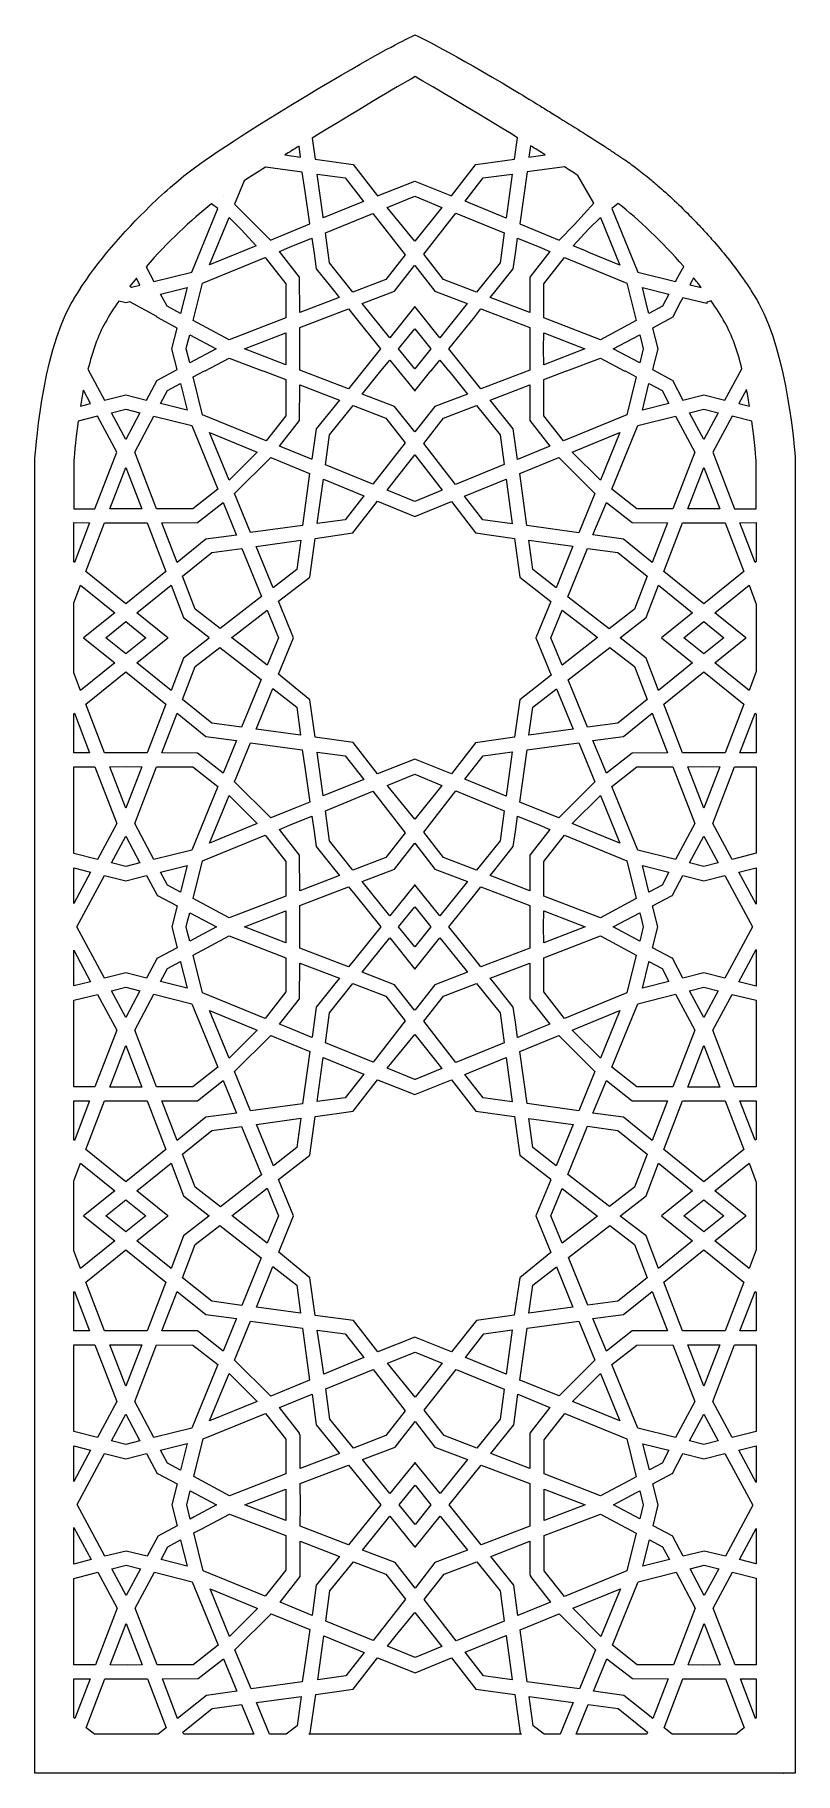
# Model space of a CAD drawing. Header units: inches. Extents: x 1.6 to 6.8, y -11.7 to 0.
import ezdxf

# ---------------------------------------------------------------- set-up
doc = ezdxf.new("R2010")
doc.units = ezdxf.units.IN
doc.header["$MEASUREMENT"] = 0
doc.layers.add('Layer 1', color=7, linetype='Continuous')

msp = doc.modelspace()

# ---------------------------------------------------------------- linework, layer by layer
at = {"layer": 'Layer 1', "lineweight": 0}
for points in [[(3.584, -1.229), (3.583, -1.223), (3.544, -0.935), (3.732, -0.961), (3.855, -1.119), (3.584, -1.229)], [(4.811, -1.231), (4.536, -1.118), (4.658, -0.961), (4.852, -0.935), (4.811, -1.231)], [(4.198, -1.385), (4.014, -1.159), (4.198, -1.084), (4.379, -1.159), (4.198, -1.385)], [(2.821, -1.545), (2.952, -1.226), (3.032, -1.307), (3.133, -1.417), (2.821, -1.545)], [(4.133, -1.478), (4.005, -1.642), (3.783, -1.727), (3.625, -1.531), (3.598, -1.33), (3.917, -1.199), (4.133, -1.478)], [(4.799, -1.33), (4.771, -1.531), (4.613, -1.727), (4.392, -1.642), (4.26, -1.473), (4.475, -1.197), (4.799, -1.33)], [(5.263, -1.417), (5.368, -1.303), (5.445, -1.226), (5.576, -1.546), (5.368, -1.461), (5.344, -1.451), (5.263, -1.417)], [(3.662, -1.726), (3.691, -1.763), (3.426, -1.865), (3.425, -1.627), (3.29, -1.455), (3.358, -1.427), (3.508, -1.366), (3.522, -1.468), (3.536, -1.571), (3.662, -1.726)], [(5.039, -1.427), (5.106, -1.455), (4.972, -1.627), (4.971, -1.865), (4.705, -1.763), (4.735, -1.726), (4.86, -1.571), (4.874, -1.468), (4.888, -1.366), (5.039, -1.427)], [(3.193, -1.495), (3.332, -1.672), (3.332, -1.901), (2.952, -2.047), (2.711, -1.918), (2.774, -1.667), (3.193, -1.495)], [(5.623, -1.667), (5.686, -1.918), (5.445, -2.047), (5.064, -1.901), (5.065, -1.672), (5.203, -1.495), (5.623, -1.667)], [(4.367, -2.034), (4.199, -1.825), (4.199, -1.824), (4.198, -1.824), (4.198, -1.824), (4.198, -1.825), (4.03, -2.034), (3.846, -1.805), (4.063, -1.721), (4.197, -1.549), (4.198, -1.551), (4.199, -1.549), (4.334, -1.721), (4.551, -1.805), (4.367, -2.034)], [(2.626, -1.872), (2.535, -1.823), (2.492, -1.742), (2.669, -1.697), (2.626, -1.872)], [(5.862, -1.823), (5.771, -1.872), (5.764, -1.847), (5.727, -1.697), (5.905, -1.742), (5.862, -1.823)], [(3.427, -2.109), (3.427, -2.103), (3.426, -1.966), (3.754, -1.84), (3.796, -1.893), (3.969, -2.108), (3.754, -2.377), (3.426, -2.251), (3.427, -2.115), (3.427, -2.115), (3.427, -2.114), (3.427, -2.109)], [(4.97, -2.107), (4.97, -2.114), (4.97, -2.115), (4.97, -2.115), (4.97, -2.251), (4.643, -2.377), (4.427, -2.108), (4.601, -1.893), (4.643, -1.84), (4.97, -1.966), (4.97, -2.103), (4.97, -2.107)], [(4.09, -2.108), (4.198, -1.974), (4.306, -2.108), (4.198, -2.243), (4.09, -2.108)], [(2.865, -2.108), (2.687, -2.203), (2.664, -2.108), (2.671, -2.08), (2.687, -2.014), (2.865, -2.108)], [(3.333, -2.215), (3.056, -2.108), (3.333, -2.002), (3.333, -2.109), (3.333, -2.215)], [(5.341, -2.108), (5.064, -2.215), (5.063, -2.109), (5.064, -2.002), (5.341, -2.108)], [(5.733, -2.108), (5.71, -2.203), (5.531, -2.108), (5.71, -2.014), (5.726, -2.08), (5.733, -2.108)], [(3.2, -2.725), (2.774, -2.551), (2.71, -2.296), (2.787, -2.256), (2.791, -2.256), (2.952, -2.17), (3.177, -2.256), (3.18, -2.256), (3.332, -2.315), (3.332, -2.558), (3.2, -2.725)], [(4.198, -2.391), (4.198, -2.392), (4.198, -2.391), (4.199, -2.392), (4.199, -2.391), (4.307, -2.256), (4.308, -2.256), (4.367, -2.184), (4.425, -2.256), (4.426, -2.256), (4.552, -2.412), (4.334, -2.496), (4.198, -2.666), (4.063, -2.496), (3.845, -2.412), (3.971, -2.256), (3.971, -2.256), (4.03, -2.184), (4.088, -2.256), (4.089, -2.256), (4.198, -2.391)], [(5.196, -2.725), (5.065, -2.558), (5.064, -2.315), (5.217, -2.256), (5.22, -2.256), (5.445, -2.17), (5.605, -2.256), (5.61, -2.256), (5.686, -2.296), (5.623, -2.551), (5.196, -2.725)], [(2.492, -2.475), (2.538, -2.388), (2.625, -2.342), (2.67, -2.52), (2.492, -2.475)], [(3.692, -2.453), (3.536, -2.646), (3.508, -2.85), (3.505, -2.849), (3.505, -2.85), (3.29, -2.762), (3.425, -2.59), (3.426, -2.351), (3.692, -2.453)], [(5.106, -2.762), (4.889, -2.851), (4.889, -2.851), (4.888, -2.851), (4.86, -2.646), (4.705, -2.453), (4.971, -2.351), (4.972, -2.59), (5.106, -2.762)], [(5.727, -2.52), (5.771, -2.342), (5.859, -2.388), (5.905, -2.475), (5.727, -2.52)], [(2.258, -2.717), (2.161, -2.538), (2.258, -2.513), (2.353, -2.537), (2.258, -2.717)], [(2.319, -2.802), (2.446, -2.56), (2.701, -2.624), (2.875, -3.05), (2.708, -3.182), (2.465, -3.183), (2.319, -2.802)], [(4.005, -2.574), (4.134, -2.739), (3.917, -3.018), (3.598, -2.887), (3.625, -2.685), (3.784, -2.488), (4.005, -2.574)], [(4.472, -3.019), (4.259, -2.744), (4.392, -2.574), (4.613, -2.488), (4.771, -2.685), (4.799, -2.886), (4.472, -3.019)], [(5.689, -3.182), (5.521, -3.05), (5.696, -2.624), (5.95, -2.56), (6.078, -2.802), (5.932, -3.183), (5.689, -3.182)], [(6.043, -2.537), (6.139, -2.513), (6.236, -2.538), (6.139, -2.717), (6.043, -2.537)], [(2.952, -2.991), (2.821, -2.671), (3.141, -2.802), (2.952, -2.991)], [(5.576, -2.671), (5.445, -2.991), (5.256, -2.802), (5.576, -2.671)], [(2.258, -2.905), (2.365, -3.183), (2.264, -3.183), (2.151, -3.183), (2.258, -2.905)], [(3.445, -3.294), (3.095, -3.342), (2.988, -3.08), (3.231, -2.838), (3.492, -2.945), (3.445, -3.294)], [(4.198, -2.822), (4.199, -2.822), (4.199, -2.821), (4.199, -2.82), (4.383, -3.058), (4.198, -3.133), (4.013, -3.057), (4.06, -2.996), (4.198, -2.821), (4.198, -2.822), (4.198, -2.822)], [(5.408, -3.08), (5.301, -3.343), (4.951, -3.295), (4.903, -2.946), (5.166, -2.838), (5.408, -3.08)], [(6.139, -2.905), (6.246, -3.183), (6.132, -3.183), (6.032, -3.183), (6.139, -2.905)], [(3.857, -3.095), (3.732, -3.256), (3.544, -3.282), (3.585, -2.983), (3.857, -3.095)], [(4.812, -2.983), (4.852, -3.283), (4.656, -3.256), (4.533, -3.097), (4.812, -2.983)], [(2.74, -3.275), (2.912, -3.14), (3, -3.355), (2.999, -3.355), (3.001, -3.359), (2.796, -3.386), (2.603, -3.542), (2.501, -3.276), (2.74, -3.275)], [(3.783, -3.343), (3.947, -3.132), (4.198, -3.234), (4.444, -3.134), (4.606, -3.343), (4.868, -3.381), (4.903, -3.641), (5.112, -3.804), (5.012, -4.048), (5.012, -4.048), (5.012, -4.049), (5.114, -4.3), (4.903, -4.464), (4.869, -4.716), (4.606, -4.753), (4.444, -4.961), (4.198, -4.862), (3.948, -4.961), (3.785, -4.752), (3.53, -4.716), (3.493, -4.464), (3.284, -4.293), (3.384, -4.048), (3.284, -3.803), (3.493, -3.641), (3.53, -3.381), (3.783, -3.343)], [(5.793, -3.542), (5.6, -3.386), (5.395, -3.358), (5.485, -3.14), (5.657, -3.275), (5.896, -3.276), (5.793, -3.542)], [(2.015, -3.276), (1.913, -3.542), (1.908, -3.538), (1.908, -3.275), (2.015, -3.276)], [(2.115, -3.276), (2.264, -3.277), (2.401, -3.276), (2.527, -3.603), (2.258, -3.82), (1.989, -3.603), (2.115, -3.276)], [(6.139, -3.82), (5.87, -3.603), (5.996, -3.276), (6.132, -3.277), (6.282, -3.276), (6.407, -3.603), (6.139, -3.82)], [(6.484, -3.542), (6.382, -3.276), (6.491, -3.275), (6.491, -3.536), (6.484, -3.542)], [(3.169, -3.771), (2.892, -3.986), (2.724, -3.855), (2.638, -3.634), (2.835, -3.475), (3.037, -3.448), (3.169, -3.771)], [(3.248, -3.713), (3.134, -3.435), (3.433, -3.394), (3.406, -3.59), (3.248, -3.713)], [(4.991, -3.59), (4.964, -3.394), (5.26, -3.434), (5.147, -3.712), (4.991, -3.59)], [(5.503, -3.988), (5.229, -3.776), (5.226, -3.773), (5.359, -3.448), (5.562, -3.475), (5.758, -3.634), (5.673, -3.855), (5.503, -3.988)], [(1.908, -3.814), (1.954, -3.695), (2.184, -3.88), (1.975, -4.048), (1.974, -4.048), (1.974, -4.048), (1.974, -4.049), (1.975, -4.049), (2.184, -4.217), (1.954, -4.402), (1.908, -4.283), (1.908, -3.814)], [(2.541, -4.049), (2.542, -4.049), (2.541, -4.048), (2.542, -4.048), (2.541, -4.048), (2.332, -3.88), (2.562, -3.695), (2.646, -3.913), (2.816, -4.045), (2.814, -4.046), (2.816, -4.048), (2.816, -4.048), (2.818, -4.05), (2.646, -4.184), (2.562, -4.402), (2.332, -4.217), (2.541, -4.049)], [(5.856, -4.048), (5.855, -4.048), (5.855, -4.048), (5.855, -4.049), (5.856, -4.049), (6.064, -4.217), (5.835, -4.402), (5.751, -4.184), (5.578, -4.049), (5.58, -4.048), (5.579, -4.047), (5.751, -3.913), (5.835, -3.695), (6.064, -3.88), (5.856, -4.048)], [(6.213, -4.217), (6.422, -4.049), (6.423, -4.049), (6.422, -4.048), (6.423, -4.048), (6.422, -4.048), (6.213, -3.88), (6.443, -3.695), (6.491, -3.822), (6.491, -4.275), (6.443, -4.402), (6.213, -4.217)], [(2.258, -4.157), (2.123, -4.048), (2.258, -3.94), (2.393, -4.048), (2.258, -4.157)], [(3.208, -4.233), (3.043, -4.105), (2.971, -4.049), (2.972, -4.049), (2.972, -4.048), (2.972, -4.048), (2.971, -4.048), (2.97, -4.047), (3.207, -3.863), (3.283, -4.048), (3.208, -4.233)], [(5.189, -3.863), (5.378, -4.009), (5.426, -4.046), (5.188, -4.231), (5.113, -4.048), (5.189, -3.863)], [(6.139, -3.94), (6.273, -4.048), (6.139, -4.157), (6.004, -4.048), (6.139, -3.94)], [(3.167, -4.328), (3.036, -4.649), (2.835, -4.621), (2.638, -4.463), (2.724, -4.241), (2.889, -4.113), (3.167, -4.328)], [(5.228, -4.33), (5.508, -4.113), (5.673, -4.241), (5.758, -4.463), (5.562, -4.621), (5.359, -4.649), (5.228, -4.33)], [(2.258, -4.277), (2.527, -4.493), (2.401, -4.82), (2.264, -4.82), (2.115, -4.82), (1.989, -4.493), (2.258, -4.277)], [(6.282, -4.82), (6.132, -4.82), (5.996, -4.82), (5.87, -4.493), (6.139, -4.277), (6.407, -4.493), (6.282, -4.82)], [(3.406, -4.514), (3.432, -4.703), (3.133, -4.661), (3.245, -4.389), (3.406, -4.514)], [(5.262, -4.661), (4.965, -4.702), (4.991, -4.514), (5.151, -4.39), (5.262, -4.661)], [(1.913, -4.555), (2.015, -4.821), (1.908, -4.821), (1.908, -4.558), (1.913, -4.555)], [(2.603, -4.555), (2.796, -4.71), (3.001, -4.738), (2.912, -4.956), (2.74, -4.822), (2.501, -4.821), (2.603, -4.555)], [(5.657, -4.822), (5.485, -4.956), (5.395, -4.738), (5.6, -4.71), (5.793, -4.555), (5.896, -4.821), (5.657, -4.822)], [(6.382, -4.821), (6.484, -4.555), (6.491, -4.561), (6.491, -4.821), (6.382, -4.821)], [(3.096, -4.754), (3.443, -4.801), (3.463, -4.932), (3.493, -5.151), (3.394, -5.191), (3.231, -5.258), (2.988, -5.016), (3.096, -4.754)], [(5.166, -5.258), (4.904, -5.151), (4.952, -4.8), (5.301, -4.753), (5.408, -5.016), (5.166, -5.258)], [(3.584, -5.11), (3.544, -4.815), (3.732, -4.841), (3.856, -4.999), (3.584, -5.11)], [(4.811, -5.111), (4.535, -4.998), (4.658, -4.84), (4.852, -4.814), (4.811, -5.111)], [(2.197, -5.295), (2.068, -5.536), (1.908, -5.496), (1.908, -4.915), (2.051, -4.914), (2.197, -5.295)], [(2.151, -4.914), (2.264, -4.913), (2.365, -4.914), (2.258, -5.192), (2.151, -4.914)], [(2.319, -5.295), (2.465, -4.914), (2.708, -4.915), (2.875, -5.046), (2.701, -5.473), (2.446, -5.536), (2.319, -5.295)], [(4.198, -5.266), (4.02, -5.047), (4.013, -5.039), (4.198, -4.963), (4.38, -5.039), (4.198, -5.266)], [(6.078, -5.295), (5.95, -5.536), (5.696, -5.473), (5.521, -5.046), (5.69, -4.914), (5.932, -4.914), (6.078, -5.295)], [(6.139, -5.192), (6.032, -4.914), (6.132, -4.913), (6.246, -4.914), (6.139, -5.192)], [(6.329, -5.536), (6.199, -5.295), (6.346, -4.914), (6.491, -4.915), (6.491, -5.495), (6.329, -5.536)], [(3.141, -5.295), (2.821, -5.426), (2.952, -5.106), (3.141, -5.295)], [(4.134, -5.358), (4.005, -5.523), (3.783, -5.608), (3.625, -5.412), (3.598, -5.209), (3.917, -5.078), (4.134, -5.358)], [(4.799, -5.209), (4.771, -5.412), (4.613, -5.608), (4.392, -5.523), (4.259, -5.353), (4.475, -5.076), (4.799, -5.209)], [(5.368, -5.341), (5.256, -5.295), (5.445, -5.106), (5.576, -5.426), (5.368, -5.341)], [(3.662, -5.606), (3.692, -5.643), (3.426, -5.746), (3.425, -5.507), (3.29, -5.335), (3.358, -5.307), (3.508, -5.245), (3.522, -5.348), (3.536, -5.45), (3.662, -5.606)], [(4.972, -5.507), (4.971, -5.746), (4.705, -5.643), (4.735, -5.606), (4.86, -5.45), (4.874, -5.348), (4.888, -5.245), (5.039, -5.307), (5.106, -5.335), (4.972, -5.507)], [(2.353, -5.56), (2.258, -5.583), (2.161, -5.559), (2.258, -5.38), (2.353, -5.56)], [(3.193, -5.374), (3.332, -5.551), (3.332, -5.782), (2.952, -5.928), (2.711, -5.798), (2.774, -5.546), (3.193, -5.374)], [(4.367, -5.914), (4.199, -5.706), (4.199, -5.705), (4.198, -5.705), (4.198, -5.705), (4.198, -5.706), (4.03, -5.914), (3.845, -5.685), (4.063, -5.601), (4.197, -5.429), (4.198, -5.43), (4.199, -5.428), (4.334, -5.601), (4.552, -5.685), (4.367, -5.914)], [(5.445, -5.928), (5.064, -5.782), (5.065, -5.551), (5.203, -5.374), (5.623, -5.546), (5.686, -5.798), (5.445, -5.928)], [(6.139, -5.38), (6.236, -5.559), (6.139, -5.583), (6.043, -5.56), (6.139, -5.38)], [(2.022, -5.621), (1.908, -5.831), (1.908, -5.592), (2.022, -5.621)], [(2.67, -5.577), (2.626, -5.753), (2.625, -5.755), (2.538, -5.709), (2.492, -5.621), (2.67, -5.577)], [(5.771, -5.753), (5.727, -5.577), (5.905, -5.621), (5.859, -5.709), (5.771, -5.755), (5.771, -5.753)], [(6.491, -5.837), (6.375, -5.621), (6.491, -5.592), (6.491, -5.837)], [(2.115, -5.644), (2.258, -5.679), (2.398, -5.645), (2.469, -5.777), (2.468, -5.777), (2.469, -5.778), (2.469, -5.778), (2.47, -5.778), (2.602, -5.848), (2.567, -5.989), (2.567, -5.989), (2.602, -6.129), (2.47, -6.199), (2.469, -6.199), (2.469, -6.2), (2.468, -6.2), (2.469, -6.2), (2.398, -6.333), (2.258, -6.298), (2.115, -6.333), (1.93, -5.989), (2.115, -5.644)], [(6.281, -6.333), (6.139, -6.298), (5.998, -6.333), (5.928, -6.2), (5.928, -6.2), (5.928, -6.2), (5.927, -6.199), (5.927, -6.199), (5.795, -6.129), (5.83, -5.989), (5.83, -5.989), (5.795, -5.848), (5.927, -5.778), (5.927, -5.778), (5.928, -5.778), (5.928, -5.777), (5.928, -5.777), (5.998, -5.645), (6.139, -5.679), (6.281, -5.644), (6.467, -5.989), (6.281, -6.333)], [(3.427, -5.989), (3.427, -5.982), (3.426, -5.846), (3.754, -5.72), (3.796, -5.772), (3.97, -5.989), (3.796, -6.205), (3.754, -6.257), (3.426, -6.132), (3.427, -5.995), (3.427, -5.989)], [(4.97, -5.989), (4.97, -5.995), (4.97, -6.132), (4.643, -6.257), (4.601, -6.205), (4.427, -5.989), (4.601, -5.772), (4.643, -5.72), (4.97, -5.846), (4.97, -5.982), (4.97, -5.989)], [(2.867, -5.989), (2.687, -6.084), (2.671, -6.018), (2.663, -5.989), (2.671, -5.96), (2.687, -5.894), (2.867, -5.989)], [(3.333, -6.096), (3.055, -5.989), (3.333, -5.882), (3.333, -5.989), (3.333, -6.096)], [(4.09, -5.989), (4.198, -5.854), (4.307, -5.989), (4.198, -6.123), (4.09, -5.989)], [(5.063, -5.989), (5.064, -5.882), (5.342, -5.989), (5.064, -6.096), (5.063, -5.989)], [(5.53, -5.989), (5.71, -5.894), (5.726, -5.96), (5.733, -5.989), (5.726, -6.018), (5.71, -6.084), (5.53, -5.989)], [(2.952, -6.049), (3.332, -6.196), (3.332, -6.426), (3.193, -6.603), (2.774, -6.431), (2.711, -6.179), (2.952, -6.049)], [(4.198, -6.272), (4.198, -6.273), (4.198, -6.272), (4.199, -6.273), (4.199, -6.272), (4.367, -6.063), (4.552, -6.293), (4.334, -6.377), (4.201, -6.547), (4.2, -6.545), (4.197, -6.548), (4.063, -6.377), (3.845, -6.293), (4.03, -6.063), (4.198, -6.272)], [(5.203, -6.603), (5.065, -6.426), (5.064, -6.196), (5.445, -6.049), (5.686, -6.179), (5.623, -6.431), (5.203, -6.603)], [(1.908, -6.146), (2.022, -6.357), (1.908, -6.385), (1.908, -6.146)], [(6.375, -6.357), (6.491, -6.14), (6.491, -6.386), (6.375, -6.357)], [(2.626, -6.225), (2.67, -6.4), (2.492, -6.356), (2.538, -6.269), (2.625, -6.222), (2.626, -6.225)], [(3.358, -6.67), (3.29, -6.643), (3.425, -6.471), (3.426, -6.232), (3.692, -6.334), (3.662, -6.371), (3.536, -6.527), (3.522, -6.629), (3.509, -6.73), (3.508, -6.73), (3.508, -6.732), (3.358, -6.67)], [(4.735, -6.371), (4.705, -6.334), (4.971, -6.232), (4.972, -6.471), (5.106, -6.643), (5.039, -6.67), (4.891, -6.731), (4.891, -6.73), (4.888, -6.731), (4.874, -6.629), (4.86, -6.527), (4.735, -6.371)], [(5.727, -6.4), (5.771, -6.225), (5.771, -6.222), (5.859, -6.269), (5.905, -6.356), (5.727, -6.4)], [(2.258, -6.598), (2.161, -6.418), (2.258, -6.394), (2.353, -6.418), (2.258, -6.598)], [(3.598, -6.767), (3.625, -6.565), (3.783, -6.369), (4.005, -6.454), (4.134, -6.62), (3.918, -6.897), (3.598, -6.767)], [(4.26, -6.623), (4.392, -6.454), (4.613, -6.369), (4.771, -6.565), (4.799, -6.767), (4.475, -6.9), (4.26, -6.623)], [(6.043, -6.418), (6.139, -6.394), (6.236, -6.418), (6.139, -6.598), (6.043, -6.418)], [(2.197, -6.683), (2.051, -7.063), (1.908, -7.063), (1.908, -6.481), (2.068, -6.442), (2.197, -6.683)], [(2.701, -6.505), (2.875, -6.931), (2.708, -7.062), (2.465, -7.063), (2.319, -6.682), (2.446, -6.441), (2.701, -6.505)], [(6.078, -6.682), (5.932, -7.063), (5.689, -7.062), (5.521, -6.931), (5.696, -6.505), (5.95, -6.441), (6.078, -6.682)], [(6.199, -6.683), (6.329, -6.442), (6.491, -6.482), (6.491, -7.063), (6.346, -7.063), (6.199, -6.683)], [(3.141, -6.682), (2.952, -6.871), (2.821, -6.551), (3.141, -6.682)], [(5.256, -6.682), (5.576, -6.551), (5.445, -6.871), (5.256, -6.682)], [(3.096, -7.223), (2.988, -6.961), (3.231, -6.719), (3.493, -6.826), (3.444, -7.176), (3.096, -7.223)], [(4.198, -6.711), (4.38, -6.939), (4.201, -7.013), (4.198, -7.014), (4.013, -6.938), (4.198, -6.711)], [(5.301, -7.223), (4.952, -7.175), (4.904, -6.826), (5.166, -6.719), (5.408, -6.961), (5.301, -7.223)], [(2.258, -6.785), (2.365, -7.064), (2.264, -7.064), (2.151, -7.064), (2.258, -6.785)], [(3.584, -6.867), (3.856, -6.978), (3.732, -7.137), (3.544, -7.162), (3.584, -6.867)], [(4.811, -6.866), (4.852, -7.163), (4.658, -7.137), (4.535, -6.979), (4.811, -6.866)], [(6.246, -7.064), (6.132, -7.064), (6.032, -7.064), (6.139, -6.785), (6.246, -7.064)], [(3.001, -7.239), (2.796, -7.267), (2.603, -7.423), (2.501, -7.157), (2.74, -7.156), (2.912, -7.021), (3.001, -7.239)], [(4.612, -8.632), (4.445, -8.841), (4.199, -8.743), (3.951, -8.842), (3.788, -8.632), (3.53, -8.597), (3.493, -8.344), (3.286, -8.172), (3.384, -7.929), (3.284, -7.684), (3.493, -7.521), (3.529, -7.261), (3.53, -7.261), (3.53, -7.262), (3.53, -7.261), (3.531, -7.261), (3.531, -7.261), (3.785, -7.226), (3.948, -7.016), (4.199, -7.115), (4.444, -7.016), (4.608, -7.226), (4.866, -7.261), (4.866, -7.262), (4.867, -7.262), (4.868, -7.262), (4.903, -7.521), (5.112, -7.683), (5.11, -7.686), (5.111, -7.687), (5.012, -7.929), (5.012, -7.929), (5.012, -7.929), (5.012, -7.929), (5.012, -7.929), (5.113, -8.174), (4.903, -8.344), (4.866, -8.596), (4.612, -8.632)], [(5.793, -7.423), (5.6, -7.267), (5.395, -7.239), (5.485, -7.021), (5.657, -7.156), (5.896, -7.157), (5.793, -7.423)], [(2.015, -7.156), (1.913, -7.423), (1.908, -7.419), (1.908, -7.156), (2.015, -7.156)], [(2.264, -7.157), (2.401, -7.157), (2.527, -7.484), (2.258, -7.701), (1.989, -7.484), (2.115, -7.157), (2.264, -7.157)], [(6.139, -7.701), (5.87, -7.484), (5.996, -7.157), (6.132, -7.157), (6.282, -7.157), (6.407, -7.484), (6.139, -7.701)], [(6.484, -7.422), (6.382, -7.156), (6.491, -7.156), (6.491, -7.417), (6.484, -7.422)], [(2.835, -7.356), (3.036, -7.329), (3.169, -7.654), (2.893, -7.868), (2.724, -7.736), (2.638, -7.514), (2.835, -7.356)], [(3.249, -7.593), (3.136, -7.316), (3.433, -7.274), (3.406, -7.471), (3.249, -7.593)], [(5.148, -7.593), (4.991, -7.471), (4.964, -7.275), (5.262, -7.316), (5.148, -7.593)], [(5.505, -7.867), (5.227, -7.652), (5.359, -7.328), (5.562, -7.356), (5.758, -7.514), (5.673, -7.736), (5.505, -7.867)], [(1.954, -7.576), (2.184, -7.761), (1.975, -7.929), (1.974, -7.929), (1.974, -7.929), (1.974, -7.929), (1.975, -7.929), (2.184, -8.097), (1.954, -8.282), (1.908, -8.164), (1.908, -7.694), (1.954, -7.576)], [(2.541, -7.929), (2.542, -7.929), (2.541, -7.929), (2.542, -7.929), (2.541, -7.929), (2.332, -7.761), (2.562, -7.576), (2.646, -7.794), (2.818, -7.928), (2.814, -7.931), (2.816, -7.932), (2.646, -8.064), (2.562, -8.282), (2.332, -8.097), (2.541, -7.929)], [(5.856, -7.929), (5.855, -7.929), (5.855, -7.929), (5.855, -7.929), (5.856, -7.929), (6.064, -8.097), (5.835, -8.282), (5.751, -8.064), (5.578, -7.93), (5.582, -7.927), (5.581, -7.926), (5.751, -7.794), (5.835, -7.576), (6.064, -7.761), (5.856, -7.929)], [(6.213, -8.097), (6.422, -7.929), (6.423, -7.929), (6.422, -7.929), (6.423, -7.929), (6.422, -7.929), (6.213, -7.761), (6.443, -7.576), (6.491, -7.702), (6.491, -8.156), (6.443, -8.282), (6.213, -8.097)], [(3.208, -8.112), (2.972, -7.929), (2.972, -7.929), (2.972, -7.929), (2.971, -7.928), (3.208, -7.744), (3.283, -7.929), (3.208, -8.112)], [(5.113, -7.929), (5.188, -7.746), (5.425, -7.93), (5.387, -7.96), (5.189, -8.113), (5.113, -7.929)], [(2.393, -7.929), (2.258, -8.037), (2.123, -7.929), (2.258, -7.821), (2.393, -7.929)], [(6.139, -7.821), (6.273, -7.929), (6.139, -8.037), (6.004, -7.929), (6.139, -7.821)], [(3.168, -8.21), (3.037, -8.53), (2.835, -8.502), (2.638, -8.344), (2.724, -8.122), (2.889, -7.994), (3.168, -8.21)], [(5.23, -8.209), (5.508, -7.994), (5.673, -8.122), (5.758, -8.344), (5.562, -8.502), (5.361, -8.529), (5.23, -8.209)], [(2.258, -8.157), (2.527, -8.374), (2.401, -8.701), (2.264, -8.701), (2.115, -8.701), (1.989, -8.374), (2.258, -8.157)], [(6.282, -8.701), (6.132, -8.701), (5.996, -8.701), (5.87, -8.374), (6.139, -8.157), (6.407, -8.374), (6.282, -8.701)], [(3.406, -8.395), (3.432, -8.583), (3.135, -8.542), (3.246, -8.27), (3.406, -8.395)], [(5.26, -8.542), (4.965, -8.583), (4.991, -8.395), (5.149, -8.272), (5.26, -8.542)], [(1.913, -8.436), (2.015, -8.702), (1.908, -8.702), (1.908, -8.439), (1.913, -8.436)], [(2.603, -8.436), (2.796, -8.591), (3.001, -8.619), (2.999, -8.622), (3, -8.622), (2.912, -8.837), (2.74, -8.702), (2.501, -8.702), (2.603, -8.436)], [(5.657, -8.702), (5.485, -8.837), (5.395, -8.619), (5.6, -8.591), (5.793, -8.436), (5.896, -8.702), (5.657, -8.702)], [(6.382, -8.702), (6.484, -8.436), (6.491, -8.441), (6.491, -8.702), (6.382, -8.702)], [(2.988, -8.897), (3.095, -8.635), (3.445, -8.683), (3.492, -9.032), (3.231, -9.139), (2.988, -8.897)], [(5.167, -9.138), (4.904, -9.031), (4.952, -8.682), (5.301, -8.635), (5.408, -8.897), (5.167, -9.138)], [(3.587, -8.991), (3.562, -8.825), (3.544, -8.696), (3.732, -8.721), (3.856, -8.881), (3.587, -8.991)], [(4.538, -8.879), (4.661, -8.721), (4.852, -8.695), (4.812, -8.991), (4.538, -8.879)], [(2.051, -8.795), (2.197, -9.175), (2.068, -9.417), (1.908, -9.377), (1.908, -8.795), (2.051, -8.795)], [(2.264, -8.794), (2.365, -8.795), (2.258, -9.073), (2.151, -8.795), (2.264, -8.794)], [(2.708, -8.796), (2.875, -8.927), (2.701, -9.354), (2.446, -9.417), (2.319, -9.176), (2.465, -8.795), (2.708, -8.796)], [(4.016, -8.919), (4.2, -8.845), (4.383, -8.919), (4.201, -9.147), (4.016, -8.919)], [(6.078, -9.176), (5.95, -9.417), (5.696, -9.354), (5.521, -8.927), (5.689, -8.796), (5.932, -8.795), (6.078, -9.176)], [(6.139, -9.073), (6.032, -8.795), (6.132, -8.794), (6.246, -8.795), (6.139, -9.073)], [(6.199, -9.175), (6.346, -8.795), (6.491, -8.795), (6.491, -9.376), (6.329, -9.417), (6.199, -9.175)], [(3.918, -8.96), (4.134, -9.239), (4.005, -9.404), (3.786, -9.488), (3.628, -9.293), (3.601, -9.09), (3.918, -8.96)], [(4.395, -9.404), (4.262, -9.234), (4.476, -8.96), (4.799, -9.092), (4.771, -9.293), (4.614, -9.488), (4.395, -9.404)], [(2.821, -9.306), (2.952, -8.987), (3.141, -9.176), (2.821, -9.306)], [(5.257, -9.175), (5.445, -8.987), (5.575, -9.305), (5.257, -9.175)], [(3.291, -9.216), (3.509, -9.127), (3.536, -9.331), (3.692, -9.524), (3.429, -9.625), (3.428, -9.4), (3.425, -9.396), (3.425, -9.387), (3.291, -9.216)], [(4.708, -9.524), (4.863, -9.331), (4.891, -9.127), (5.106, -9.215), (4.972, -9.387), (4.971, -9.625), (4.708, -9.524)], [(2.353, -9.44), (2.258, -9.464), (2.161, -9.44), (2.258, -9.26), (2.353, -9.44)], [(3.196, -9.255), (3.332, -9.428), (3.332, -9.662), (2.954, -9.808), (2.714, -9.679), (2.777, -9.427), (3.196, -9.255)], [(4.202, -9.586), (4.202, -9.585), (4.201, -9.586), (4.201, -9.585), (4.201, -9.586), (4.2, -9.588), (4.199, -9.586), (4.199, -9.585), (4.198, -9.586), (4.198, -9.585), (4.198, -9.586), (4.031, -9.793), (3.848, -9.565), (4.066, -9.482), (4.2, -9.31), (4.334, -9.482), (4.552, -9.565), (4.368, -9.793), (4.202, -9.586)], [(5.623, -9.427), (5.686, -9.68), (5.636, -9.707), (5.446, -9.808), (5.067, -9.662), (5.068, -9.432), (5.206, -9.256), (5.623, -9.427)], [(6.139, -9.26), (6.236, -9.44), (6.139, -9.464), (6.043, -9.44), (6.139, -9.26)], [(2.022, -9.501), (1.908, -9.712), (1.908, -9.473), (2.022, -9.501)], [(2.258, -9.56), (2.398, -9.525), (2.469, -9.658), (2.468, -9.658), (2.469, -9.658), (2.469, -9.659), (2.47, -9.659), (2.602, -9.729), (2.567, -9.869), (2.602, -10.011), (2.473, -10.08), (2.472, -10.08), (2.472, -10.08), (2.472, -10.081), (2.472, -10.081), (2.401, -10.213), (2.261, -10.179), (2.118, -10.214), (1.931, -9.867), (2.115, -9.525), (2.258, -9.56)], [(2.67, -9.458), (2.625, -9.636), (2.538, -9.589), (2.492, -9.502), (2.67, -9.458)], [(5.774, -9.634), (5.774, -9.633), (5.73, -9.459), (5.905, -9.502), (5.859, -9.589), (5.774, -9.634)], [(6.142, -10.179), (6.001, -10.213), (5.931, -10.081), (5.931, -10.081), (5.931, -10.08), (5.931, -10.08), (5.93, -10.08), (5.798, -10.01), (5.833, -9.869), (5.797, -9.728), (5.927, -9.659), (5.927, -9.659), (5.928, -9.658), (5.928, -9.658), (5.928, -9.658), (5.998, -9.525), (6.139, -9.56), (6.281, -9.525), (6.468, -9.872), (6.284, -10.214), (6.142, -10.179)], [(6.491, -9.718), (6.375, -9.501), (6.491, -9.472), (6.491, -9.718)], [(3.429, -9.726), (3.754, -9.602), (3.97, -9.869), (3.754, -10.137), (3.429, -10.012), (3.43, -9.876), (3.429, -9.726)], [(4.43, -9.869), (4.645, -9.602), (4.97, -9.726), (4.97, -9.863), (4.97, -10.012), (4.645, -10.137), (4.43, -9.869)], [(2.667, -9.869), (2.69, -9.776), (2.867, -9.87), (2.718, -9.95), (2.69, -9.965), (2.667, -9.869)], [(3.058, -9.869), (3.333, -9.764), (3.333, -9.863), (3.333, -9.975), (3.058, -9.869)], [(4.307, -9.869), (4.2, -10.002), (4.093, -9.869), (4.2, -9.737), (4.307, -9.869)], [(5.067, -9.764), (5.342, -9.869), (5.067, -9.975), (5.067, -9.876), (5.067, -9.764)], [(5.533, -9.869), (5.682, -9.788), (5.71, -9.774), (5.733, -9.869), (5.71, -9.963), (5.533, -9.869)], [(1.908, -10.021), (2.025, -10.237), (1.908, -10.267), (1.908, -10.021)], [(2.777, -10.312), (2.714, -10.058), (2.763, -10.032), (2.954, -9.931), (3.332, -10.076), (3.332, -10.307), (3.194, -10.483), (2.777, -10.312)], [(4.031, -9.946), (4.198, -10.153), (4.198, -10.153), (4.198, -10.153), (4.199, -10.153), (4.199, -10.153), (4.2, -10.151), (4.201, -10.153), (4.201, -10.153), (4.201, -10.153), (4.202, -10.153), (4.202, -10.153), (4.368, -9.946), (4.552, -10.173), (4.334, -10.257), (4.2, -10.429), (4.066, -10.257), (3.848, -10.173), (4.031, -9.946)], [(5.203, -10.484), (5.068, -10.311), (5.067, -10.076), (5.446, -9.931), (5.686, -10.06), (5.623, -10.312), (5.203, -10.484)], [(6.378, -10.237), (6.491, -10.027), (6.491, -10.266), (6.378, -10.237)], [(2.626, -10.105), (2.626, -10.106), (2.67, -10.28), (2.495, -10.237), (2.541, -10.15), (2.626, -10.105)], [(3.294, -10.523), (3.428, -10.351), (3.429, -10.113), (3.692, -10.215), (3.536, -10.408), (3.509, -10.611), (3.294, -10.523)], [(4.708, -10.215), (4.971, -10.113), (4.972, -10.339), (4.975, -10.343), (4.975, -10.351), (5.109, -10.522), (4.891, -10.611), (4.863, -10.408), (4.708, -10.215)], [(5.774, -10.103), (5.862, -10.15), (5.908, -10.237), (5.73, -10.281), (5.774, -10.103)], [(3.601, -10.649), (3.628, -10.446), (3.786, -10.251), (4.005, -10.335), (4.135, -10.502), (3.92, -10.78), (3.601, -10.649)], [(4.262, -10.505), (4.395, -10.335), (4.614, -10.251), (4.771, -10.446), (4.799, -10.649), (4.476, -10.781), (4.262, -10.505)], [(1.908, -10.363), (2.071, -10.322), (2.2, -10.563), (2.054, -10.944), (1.908, -10.943), (1.908, -10.363)], [(2.356, -10.298), (2.261, -10.478), (2.164, -10.299), (2.261, -10.275), (2.356, -10.298)], [(2.322, -10.563), (2.45, -10.322), (2.704, -10.385), (2.878, -10.812), (2.711, -10.943), (2.468, -10.944), (2.322, -10.563)], [(5.692, -10.943), (5.525, -10.812), (5.699, -10.385), (5.953, -10.322), (6.081, -10.563), (5.935, -10.944), (5.692, -10.943)], [(6.047, -10.298), (6.142, -10.275), (6.239, -10.299), (6.142, -10.478), (6.047, -10.298)], [(6.349, -10.944), (6.202, -10.563), (6.332, -10.322), (6.491, -10.362), (6.491, -10.943), (6.349, -10.944)], [(3.143, -10.564), (2.955, -10.752), (2.825, -10.434), (3.133, -10.56), (3.143, -10.564)], [(5.579, -10.432), (5.448, -10.752), (5.259, -10.563), (5.579, -10.432)], [(2.991, -10.842), (3.233, -10.601), (3.493, -10.707), (3.463, -10.926), (3.443, -11.057), (3.099, -11.104), (2.991, -10.842)], [(4.067, -10.753), (4.198, -10.592), (4.38, -10.819), (4.2, -10.894), (4.015, -10.818), (4.067, -10.753)], [(5.169, -10.6), (5.411, -10.842), (5.304, -11.105), (4.954, -11.057), (4.906, -10.708), (5.169, -10.6)], [(2.261, -10.666), (2.368, -10.944), (2.267, -10.945), (2.154, -10.944), (2.261, -10.666)], [(6.142, -10.666), (6.249, -10.944), (6.136, -10.945), (6.035, -10.944), (6.142, -10.666)], [(3.587, -10.749), (3.858, -10.86), (3.735, -11.017), (3.547, -11.043), (3.587, -10.749)], [(4.811, -10.747), (4.852, -11.044), (4.66, -11.017), (4.537, -10.859), (4.811, -10.747)], [(2.743, -11.036), (2.915, -10.902), (3.004, -11.12), (2.799, -11.148), (2.606, -11.303), (2.504, -11.037), (2.743, -11.036)], [(3.496, -11.402), (3.534, -11.142), (3.785, -11.106), (3.948, -10.897), (4.202, -10.996), (4.445, -10.896), (4.608, -11.106), (4.871, -11.143), (4.906, -11.402), (4.914, -11.408), (3.488, -11.409), (3.496, -11.402)], [(5.488, -10.902), (5.66, -11.036), (5.899, -11.037), (5.797, -11.303), (5.603, -11.148), (5.399, -11.12), (5.488, -10.902)], [(1.908, -11.037), (2.018, -11.037), (1.916, -11.303), (1.908, -11.297), (1.908, -11.037)], [(2.047, -11.409), (1.992, -11.365), (2.118, -11.038), (2.267, -11.038), (2.404, -11.038), (2.53, -11.365), (2.475, -11.409), (2.047, -11.409)], [(5.927, -11.408), (5.873, -11.365), (5.999, -11.038), (6.136, -11.038), (6.285, -11.038), (6.411, -11.365), (6.357, -11.408), (5.927, -11.408)], [(6.487, -11.303), (6.385, -11.037), (6.491, -11.037), (6.491, -11.3), (6.487, -11.303)], [(3.223, -11.409), (3.136, -11.196), (3.253, -11.18), (3.436, -11.155), (3.409, -11.352), (3.335, -11.409), (3.223, -11.409)], [(5.067, -11.408), (4.994, -11.352), (4.967, -11.156), (5.262, -11.197), (5.175, -11.408), (5.067, -11.408)], [(2.641, -11.395), (2.838, -11.237), (3.036, -11.21), (3.117, -11.409), (2.647, -11.409), (2.641, -11.395)], [(5.362, -11.209), (5.565, -11.237), (5.761, -11.395), (5.756, -11.408), (5.281, -11.408), (5.362, -11.209)]]:
    msp.add_lwpolyline(points, dxfattribs=at)
for points, knots in [([(6.753, -2.857), (6.753, -2.856), (6.753, -2.855), (6.753, -2.854), (6.753, -2.854), (6.753, -2.854), (6.753, -2.854), (6.749, -2.797), (6.703, -2.149), (6.508, -1.803), (6.493, -1.775), (6.476, -1.748), (6.458, -1.72), (6.458, -1.72), (6.458, -1.72), (6.458, -1.72), (6.458, -1.72), (6.458, -1.72), (6.458, -1.72), (6.441, -1.693), (6.423, -1.665), (6.403, -1.638), (6.403, -1.638), (6.403, -1.638), (6.403, -1.638), (6.403, -1.638), (6.403, -1.638), (6.403, -1.638), (6.345, -1.555), (6.279, -1.471), (6.209, -1.391), (6.209, -1.391), (6.209, -1.391), (6.209, -1.391), (6.209, -1.391), (6.209, -1.391), (6.209, -1.391), (6.186, -1.365), (6.163, -1.339), (6.139, -1.313), (6.139, -1.313), (6.139, -1.313), (6.139, -1.313), (6.138, -1.312), (6.138, -1.312), (6.138, -1.311), (6.111, -1.283), (6.084, -1.254), (6.057, -1.227), (6.057, -1.226), (6.056, -1.226), (6.056, -1.225), (5.979, -1.147), (5.902, -1.074), (5.827, -1.01), (5.827, -1.01), (5.827, -1.01), (5.827, -1.01), (5.818, -1.002), (5.809, -0.994), (5.8, -0.987), (5.8, -0.986), (5.799, -0.986), (5.799, -0.986), (5.79, -0.978), (5.781, -0.971), (5.772, -0.964), (5.772, -0.964), (5.772, -0.963), (5.772, -0.963), (5.741, -0.938), (5.71, -0.914), (5.681, -0.892), (5.657, -0.874), (5.628, -0.853), (5.596, -0.831), (5.596, -0.831), (5.596, -0.831), (5.596, -0.831), (5.594, -0.831), (5.593, -0.83), (5.592, -0.829), (5.585, -0.824), (5.578, -0.819), (5.57, -0.814), (5.569, -0.814), (5.569, -0.813), (5.568, -0.813), (5.559, -0.806), (5.549, -0.8), (5.54, -0.794), (5.54, -0.794), (5.539, -0.793), (5.539, -0.793), (5.52, -0.78), (5.499, -0.767), (5.478, -0.753), (5.478, -0.753), (5.478, -0.753), (5.478, -0.753), (5.478, -0.753), (5.478, -0.753), (5.478, -0.753), (5.386, -0.693), (5.281, -0.626), (5.173, -0.56), (5.172, -0.559), (5.171, -0.558), (5.17, -0.557), (5.17, -0.557), (5.17, -0.557), (5.17, -0.557), (5.155, -0.548), (5.14, -0.539), (5.125, -0.53), (5.125, -0.53), (5.125, -0.53), (5.125, -0.53), (5.124, -0.529), (5.123, -0.529), (5.122, -0.528), (5.096, -0.512), (5.069, -0.495), (5.042, -0.479), (5.041, -0.478), (5.041, -0.478), (5.04, -0.478), (5.04, -0.478), (5.04, -0.478), (5.04, -0.478), (4.977, -0.439), (4.914, -0.401), (4.855, -0.365), (4.475, -0.136), (4.201, 0), (4.201, 0), (4.082, -0.06), (4.022, -0.084), (3.544, -0.366), (3.259, -0.534), (2.887, -0.768), (2.719, -0.893), (2.628, -0.961), (2.524, -1.05), (2.42, -1.15), (2.42, -1.15), (2.42, -1.15), (2.42, -1.15), (2.42, -1.15), (2.42, -1.15), (2.42, -1.151), (2.244, -1.321), (2.066, -1.525), (1.942, -1.721), (1.942, -1.721), (1.942, -1.721), (1.942, -1.721), (1.942, -1.721), (1.942, -1.721), (1.942, -1.721), (1.924, -1.749), (1.907, -1.776), (1.892, -1.804), (1.691, -2.159), (1.649, -2.83), (1.647, -2.858), (1.647, -2.858), (1.647, -3.077), (1.647, -3.077), (1.647, -3.077), (1.647, -3.164), (1.647, -3.164), (1.647, -3.164), (1.647, -3.164), (1.647, -3.164), (1.647, -3.164), (1.647, -3.376), (1.647, -3.376), (1.647, -3.376), (1.647, -3.376), (1.647, -3.376), (1.647, -3.376), (1.647, -3.471), (1.647, -3.471), (1.647, -3.471), (1.647, -3.471), (1.647, -3.471), (1.647, -3.471), (1.647, -4.008), (1.647, -4.008), (1.647, -4.008), (1.647, -4.128), (1.647, -4.128), (1.647, -4.128), (1.647, -4.128), (1.647, -4.128), (1.647, -4.128), (1.647, -4.626), (1.647, -4.626), (1.647, -4.626), (1.647, -4.626), (1.647, -4.626), (1.647, -4.626), (1.647, -4.72), (1.647, -4.72), (1.647, -4.72), (1.647, -4.72), (1.647, -4.72), (1.647, -4.72), (1.647, -4.932), (1.647, -4.932), (1.647, -4.932), (1.647, -4.932), (1.647, -4.932), (1.647, -4.932), (1.647, -4.956), (1.647, -4.956), (1.647, -4.956), (1.647, -5.105), (1.647, -5.105), (1.647, -5.105), (1.647, -5.308), (1.647, -5.308), (1.647, -5.308), (1.647, -5.308), (1.647, -5.308), (1.647, -5.308), (1.647, -7.849), (1.647, -7.849), (1.647, -7.849), (1.647, -7.849), (1.647, -7.849), (1.647, -7.849), (1.647, -8.009), (1.647, -8.009), (1.647, -8.009), (1.647, -8.009), (1.647, -8.009), (1.647, -8.009), (1.647, -8.507), (1.647, -8.507), (1.647, -8.507), (1.647, -8.507), (1.647, -8.507), (1.647, -8.507), (1.647, -8.601), (1.647, -8.601), (1.647, -8.601), (1.647, -8.601), (1.647, -8.601), (1.647, -8.601), (1.647, -8.813), (1.647, -8.813), (1.647, -8.813), (1.647, -8.813), (1.647, -8.813), (1.647, -8.813), (1.647, -8.932), (1.647, -8.932), (1.647, -8.932), (1.647, -8.932), (1.647, -8.932), (1.647, -8.932), (1.647, -8.942), (1.647, -8.942), (1.647, -8.942), (1.647, -8.942), (1.647, -8.942), (1.647, -8.942), (1.647, -9.189), (1.647, -9.189), (1.647, -9.189), (1.647, -9.189), (1.647, -9.189), (1.647, -9.189), (1.647, -10.558), (1.647, -10.558), (1.647, -10.558), (1.647, -10.558), (1.647, -10.558), (1.647, -10.558), (1.647, -10.831), (1.647, -10.831), (1.647, -10.831), (1.647, -11.176), (1.647, -11.176), (1.647, -11.176), (1.647, -11.232), (1.647, -11.232), (1.647, -11.232), (1.647, -11.232), (1.647, -11.232), (1.647, -11.232), (1.647, -11.671), (1.647, -11.671), (1.647, -11.671), (1.757, -11.671), (1.757, -11.671), (1.757, -11.671), (1.875, -11.671), (1.875, -11.671), (1.875, -11.671), (1.875, -11.671), (1.875, -11.671), (1.875, -11.671), (2.15, -11.671), (2.15, -11.671), (2.15, -11.671), (2.15, -11.671), (2.15, -11.671), (2.15, -11.671), (2.353, -11.671), (2.353, -11.671), (2.353, -11.671), (2.647, -11.671), (2.647, -11.671), (2.647, -11.671), (2.647, -11.671), (2.647, -11.671), (2.647, -11.671), (2.796, -11.671), (2.796, -11.671), (2.796, -11.671), (2.796, -11.671), (2.796, -11.671), (2.796, -11.671), (2.997, -11.67), (2.997, -11.67), (2.997, -11.67), (2.997, -11.67), (2.997, -11.67), (2.997, -11.67), (3.149, -11.67), (3.149, -11.67), (3.149, -11.67), (3.288, -11.67), (3.288, -11.67), (3.288, -11.67), (3.33, -11.67), (3.33, -11.67), (3.33, -11.67), (3.33, -11.67), (3.33, -11.67), (3.33, -11.67), (5.073, -11.67), (5.073, -11.67), (5.073, -11.67), (5.073, -11.67), (5.073, -11.67), (5.073, -11.67), (5.174, -11.67), (5.174, -11.67), (5.174, -11.67), (5.174, -11.67), (5.174, -11.67), (5.174, -11.67), (5.243, -11.67), (5.243, -11.67), (5.243, -11.67), (5.243, -11.67), (5.243, -11.67), (5.243, -11.67), (5.404, -11.67), (5.404, -11.67), (5.404, -11.67), (5.404, -11.67), (5.404, -11.67), (5.404, -11.67), (5.608, -11.67), (5.608, -11.67), (5.608, -11.67), (5.608, -11.67), (5.608, -11.67), (5.608, -11.67), (5.756, -11.67), (5.756, -11.67), (5.756, -11.67), (5.756, -11.67), (5.756, -11.67), (5.756, -11.67), (6.032, -11.67), (6.032, -11.67), (6.032, -11.67), (6.032, -11.67), (6.032, -11.67), (6.032, -11.67), (6.251, -11.67), (6.251, -11.67), (6.251, -11.67), (6.251, -11.67), (6.251, -11.67), (6.251, -11.67), (6.528, -11.67), (6.528, -11.67), (6.528, -11.67), (6.528, -11.67), (6.528, -11.67), (6.528, -11.67), (6.676, -11.67), (6.676, -11.67), (6.676, -11.67), (6.675, -11.67), (6.675, -11.67), (6.675, -11.67), (6.753, -11.67), (6.753, -11.67), (6.753, -11.67), (6.753, -11.232), (6.753, -11.232), (6.753, -11.232), (6.753, -11.138), (6.753, -11.138), (6.753, -11.138), (6.753, -10.926), (6.753, -10.926), (6.753, -10.926), (6.753, -10.807), (6.753, -10.807), (6.753, -10.807), (6.753, -10.797), (6.753, -10.797), (6.753, -10.797), (6.753, -10.551), (6.753, -10.551), (6.753, -10.551), (6.753, -9.181), (6.753, -9.181), (6.753, -9.181), (6.753, -8.816), (6.753, -8.816), (6.753, -8.816), (6.753, -8.601), (6.753, -8.601), (6.753, -8.601), (6.753, -8.507), (6.753, -8.507), (6.753, -8.507), (6.753, -8.006), (6.753, -8.006), (6.753, -8.006), (6.753, -7.852), (6.753, -7.852), (6.753, -7.852), (6.753, -7.351), (6.753, -7.351), (6.753, -7.351), (6.753, -7.257), (6.753, -7.257), (6.753, -7.257), (6.753, -7.042), (6.753, -7.042), (6.753, -7.042), (6.753, -6.677), (6.753, -6.677), (6.753, -6.677), (6.753, -5.3), (6.753, -5.3), (6.753, -5.3), (6.753, -4.935), (6.753, -4.935), (6.753, -4.935), (6.753, -4.721), (6.753, -4.721), (6.753, -4.721), (6.753, -4.626), (6.753, -4.626), (6.753, -4.626), (6.753, -4.126), (6.753, -4.126), (6.753, -4.126), (6.753, -3.971), (6.753, -3.971), (6.753, -3.971), (6.753, -3.47), (6.753, -3.47), (6.753, -3.47), (6.753, -3.376), (6.753, -3.376), (6.753, -3.376), (6.753, -3.162), (6.753, -3.162), (6.753, -3.162), (6.753, -2.865), (6.753, -2.865), (6.753, -2.865), (6.753, -2.857), (6.753, -2.857)], [0, 0, 0, 0, 1, 1, 1, 2, 2, 2, 3, 3, 3, 4, 4, 4, 5, 5, 5, 6, 6, 6, 7, 7, 7, 8, 8, 8, 9, 9, 9, 10, 10, 10, 11, 11, 11, 12, 12, 12, 13, 13, 13, 14, 14, 14, 15, 15, 15, 16, 16, 16, 17, 17, 17, 18, 18, 18, 19, 19, 19, 20, 20, 20, 21, 21, 21, 22, 22, 22, 23, 23, 23, 24, 24, 24, 25, 25, 25, 26, 26, 26, 27, 27, 27, 28, 28, 28, 29, 29, 29, 30, 30, 30, 31, 31, 31, 32, 32, 32, 33, 33, 33, 34, 34, 34, 35, 35, 35, 36, 36, 36, 37, 37, 37, 38, 38, 38, 39, 39, 39, 40, 40, 40, 41, 41, 41, 42, 42, 42, 43, 43, 43, 44, 44, 44, 45, 45, 45, 46, 46, 46, 47, 47, 47, 48, 48, 48, 49, 49, 49, 50, 50, 50, 51, 51, 51, 52, 52, 52, 53, 53, 53, 54, 54, 54, 55, 55, 55, 56, 56, 56, 57, 57, 57, 58, 58, 58, 59, 59, 59, 60, 60, 60, 61, 61, 61, 62, 62, 62, 63, 63, 63, 64, 64, 64, 65, 65, 65, 66, 66, 66, 67, 67, 67, 68, 68, 68, 69, 69, 69, 70, 70, 70, 71, 71, 71, 72, 72, 72, 73, 73, 73, 74, 74, 74, 75, 75, 75, 76, 76, 76, 77, 77, 77, 78, 78, 78, 79, 79, 79, 80, 80, 80, 81, 81, 81, 82, 82, 82, 83, 83, 83, 84, 84, 84, 85, 85, 85, 86, 86, 86, 87, 87, 87, 88, 88, 88, 89, 89, 89, 90, 90, 90, 91, 91, 91, 92, 92, 92, 93, 93, 93, 94, 94, 94, 95, 95, 95, 96, 96, 96, 97, 97, 97, 98, 98, 98, 99, 99, 99, 100, 100, 100, 101, 101, 101, 102, 102, 102, 103, 103, 103, 104, 104, 104, 105, 105, 105, 106, 106, 106, 107, 107, 107, 108, 108, 108, 109, 109, 109, 110, 110, 110, 111, 111, 111, 112, 112, 112, 113, 113, 113, 114, 114, 114, 115, 115, 115, 116, 116, 116, 117, 117, 117, 118, 118, 118, 119, 119, 119, 120, 120, 120, 121, 121, 121, 122, 122, 122, 123, 123, 123, 124, 124, 124, 125, 125, 125, 126, 126, 126, 127, 127, 127, 128, 128, 128, 129, 129, 129, 130, 130, 130, 131, 131, 131, 132, 132, 132, 133, 133, 133, 134, 134, 134, 135, 135, 135, 136, 136, 136, 137, 137, 137, 138, 138, 138, 139, 139, 139, 140, 140, 140, 141, 141, 141, 142, 142, 142, 143, 143, 143, 144, 144, 144, 145, 145, 145, 146, 146, 146, 147, 147, 147, 148, 148, 148, 149, 149, 149, 150, 150, 150, 151, 151, 151, 152, 152, 152, 153, 153, 153, 154, 154, 154, 155, 155, 155, 156, 156, 156, 157, 157, 157, 158, 158, 158, 159, 159, 159, 160, 160, 160, 161, 161, 161, 162, 162, 162, 162]), ([(4.2, -0.281), (4.322, -0.351), (4.607, -0.519), (4.889, -0.691), (4.889, -0.691), (4.869, -0.835), (4.869, -0.835), (4.869, -0.835), (4.608, -0.871), (4.608, -0.871), (4.608, -0.871), (4.606, -0.874), (4.606, -0.874), (4.606, -0.874), (4.606, -0.874), (4.606, -0.874), (4.606, -0.874), (4.445, -1.081), (4.445, -1.081), (4.445, -1.081), (4.199, -0.982), (4.199, -0.982), (4.199, -0.982), (3.948, -1.081), (3.948, -1.081), (3.948, -1.081), (3.785, -0.871), (3.785, -0.871), (3.785, -0.871), (3.53, -0.836), (3.53, -0.836), (3.53, -0.836), (3.509, -0.694), (3.509, -0.694), (3.792, -0.52), (4.079, -0.351), (4.2, -0.281)], [0, 0, 0, 0, 1, 1, 1, 2, 2, 2, 3, 3, 3, 4, 4, 4, 5, 5, 5, 6, 6, 6, 7, 7, 7, 8, 8, 8, 9, 9, 9, 10, 10, 10, 11, 11, 11, 12, 12, 12, 12]), ([(3.421, -0.748), (3.421, -0.748), (3.432, -0.822), (3.432, -0.822), (3.432, -0.822), (3.325, -0.807), (3.325, -0.807), (3.357, -0.787), (3.389, -0.768), (3.421, -0.748)], [0, 0, 0, 0, 1, 1, 1, 2, 2, 2, 3, 3, 3, 3]), ([(4.976, -0.745), (5.009, -0.765), (5.042, -0.786), (5.075, -0.806), (5.075, -0.806), (4.965, -0.821), (4.965, -0.821), (4.965, -0.821), (4.976, -0.745), (4.976, -0.745)], [0, 0, 0, 0, 1, 1, 1, 2, 2, 2, 3, 3, 3, 3]), ([(3.197, -0.888), (3.197, -0.888), (3.443, -0.922), (3.443, -0.922), (3.443, -0.922), (3.463, -1.052), (3.463, -1.052), (3.463, -1.052), (3.493, -1.27), (3.493, -1.27), (3.493, -1.27), (3.23, -1.378), (3.23, -1.378), (3.23, -1.378), (2.988, -1.137), (2.988, -1.137), (2.988, -1.137), (3.052, -0.981), (3.052, -0.981), (3.096, -0.952), (3.145, -0.921), (3.197, -0.888)], [0, 0, 0, 0, 1, 1, 1, 2, 2, 2, 3, 3, 3, 4, 4, 4, 5, 5, 5, 6, 6, 6, 7, 7, 7, 7]), ([(4.952, -0.921), (4.952, -0.921), (5.203, -0.887), (5.203, -0.887), (5.234, -0.906), (5.264, -0.926), (5.293, -0.944), (5.293, -0.944), (5.401, -1.131), (5.401, -1.131), (5.401, -1.131), (5.271, -1.274), (5.271, -1.274), (5.271, -1.274), (5.167, -1.378), (5.167, -1.378), (5.167, -1.378), (4.904, -1.27), (4.904, -1.27), (4.904, -1.27), (4.952, -0.921), (4.952, -0.921)], [0, 0, 0, 0, 1, 1, 1, 2, 2, 2, 3, 3, 3, 4, 4, 4, 5, 5, 5, 6, 6, 6, 7, 7, 7, 7]), ([(2.834, -1.135), (2.834, -1.135), (2.875, -1.167), (2.875, -1.167), (2.875, -1.167), (2.701, -1.593), (2.701, -1.593), (2.701, -1.593), (2.446, -1.657), (2.446, -1.657), (2.446, -1.657), (2.394, -1.557), (2.394, -1.557), (2.537, -1.393), (2.699, -1.241), (2.834, -1.135)], [0, 0, 0, 0, 1, 1, 1, 2, 2, 2, 3, 3, 3, 4, 4, 4, 5, 5, 5, 5]), ([(2.912, -1.077), (2.912, -1.077), (2.912, -1.076), (2.912, -1.076), (2.912, -1.076), (2.912, -1.076), (2.912, -1.076), (2.912, -1.076), (2.912, -1.077), (2.912, -1.077)], [0, 0, 0, 0, 1, 1, 1, 2, 2, 2, 3, 3, 3, 3]), ([(6.004, -1.555), (6.004, -1.555), (5.979, -1.602), (5.979, -1.602), (5.979, -1.602), (5.949, -1.656), (5.949, -1.656), (5.949, -1.656), (5.696, -1.593), (5.696, -1.593), (5.696, -1.593), (5.521, -1.167), (5.521, -1.167), (5.521, -1.167), (5.565, -1.133), (5.565, -1.133), (5.7, -1.238), (5.861, -1.391), (6.004, -1.555)], [0, 0, 0, 0, 1, 1, 1, 2, 2, 2, 3, 3, 3, 4, 4, 4, 5, 5, 5, 6, 6, 6, 6]), ([(6.122, -1.697), (6.122, -1.697), (6.103, -1.693), (6.103, -1.693), (6.103, -1.693), (6.045, -1.679), (6.045, -1.679), (6.045, -1.679), (6.06, -1.649), (6.06, -1.649), (6.06, -1.649), (6.069, -1.631), (6.069, -1.631), (6.088, -1.653), (6.105, -1.675), (6.122, -1.697)], [0, 0, 0, 0, 1, 1, 1, 2, 2, 2, 3, 3, 3, 4, 4, 4, 5, 5, 5, 5]), ([(2.353, -1.68), (2.353, -1.68), (2.296, -1.694), (2.296, -1.694), (2.296, -1.694), (2.286, -1.688), (2.286, -1.688), (2.3, -1.67), (2.314, -1.652), (2.329, -1.634), (2.329, -1.634), (2.353, -1.68), (2.353, -1.68)], [0, 0, 0, 0, 1, 1, 1, 2, 2, 2, 3, 3, 3, 4, 4, 4, 4]), ([(2.211, -1.788), (2.211, -1.788), (2.258, -1.8), (2.258, -1.8), (2.258, -1.8), (2.284, -1.794), (2.284, -1.794), (2.284, -1.794), (2.466, -1.892), (2.466, -1.892), (2.466, -1.892), (2.469, -1.898), (2.469, -1.898), (2.469, -1.898), (2.468, -1.898), (2.468, -1.898), (2.468, -1.898), (2.469, -1.898), (2.469, -1.898), (2.469, -1.898), (2.469, -1.899), (2.469, -1.899), (2.469, -1.899), (2.47, -1.898), (2.47, -1.898), (2.47, -1.898), (2.602, -1.969), (2.602, -1.969), (2.602, -1.969), (2.567, -2.108), (2.567, -2.108), (2.567, -2.108), (2.567, -2.108), (2.567, -2.108), (2.567, -2.108), (2.567, -2.109), (2.567, -2.109), (2.567, -2.109), (2.567, -2.109), (2.567, -2.109), (2.567, -2.109), (2.602, -2.248), (2.602, -2.248), (2.602, -2.248), (2.47, -2.319), (2.47, -2.319), (2.47, -2.319), (2.469, -2.318), (2.469, -2.318), (2.469, -2.318), (2.469, -2.319), (2.469, -2.319), (2.469, -2.319), (2.468, -2.319), (2.468, -2.319), (2.468, -2.319), (2.469, -2.319), (2.469, -2.319), (2.469, -2.319), (2.398, -2.452), (2.398, -2.452), (2.398, -2.452), (2.258, -2.417), (2.258, -2.417), (2.258, -2.417), (2.115, -2.453), (2.115, -2.453), (2.115, -2.453), (2.004, -2.246), (2.004, -2.246), (2.034, -2.129), (2.071, -2.018), (2.12, -1.933), (2.146, -1.885), (2.177, -1.837), (2.211, -1.788)], [0, 0, 0, 0, 1, 1, 1, 2, 2, 2, 3, 3, 3, 4, 4, 4, 5, 5, 5, 6, 6, 6, 7, 7, 7, 8, 8, 8, 9, 9, 9, 10, 10, 10, 11, 11, 11, 12, 12, 12, 13, 13, 13, 14, 14, 14, 15, 15, 15, 16, 16, 16, 17, 17, 17, 18, 18, 18, 19, 19, 19, 20, 20, 20, 21, 21, 21, 22, 22, 22, 23, 23, 23, 24, 24, 24, 25, 25, 25, 25]), ([(5.928, -1.898), (5.928, -1.898), (5.981, -1.798), (5.981, -1.798), (5.981, -1.798), (5.999, -1.765), (5.999, -1.765), (5.999, -1.765), (6.139, -1.8), (6.139, -1.8), (6.139, -1.8), (6.142, -1.799), (6.142, -1.799), (6.142, -1.799), (6.16, -1.804), (6.16, -1.804), (6.16, -1.804), (6.159, -1.795), (6.159, -1.795), (6.159, -1.795), (6.189, -1.787), (6.189, -1.787), (6.223, -1.836), (6.254, -1.884), (6.28, -1.931), (6.328, -2.016), (6.366, -2.126), (6.395, -2.242), (6.395, -2.242), (6.281, -2.453), (6.281, -2.453), (6.281, -2.453), (6.139, -2.417), (6.139, -2.417), (6.139, -2.417), (5.998, -2.452), (5.998, -2.452), (5.998, -2.452), (5.928, -2.319), (5.928, -2.319), (5.928, -2.319), (5.928, -2.319), (5.928, -2.319), (5.928, -2.319), (5.928, -2.319), (5.928, -2.319), (5.928, -2.319), (5.927, -2.318), (5.927, -2.318), (5.927, -2.318), (5.927, -2.319), (5.927, -2.319), (5.927, -2.319), (5.795, -2.248), (5.795, -2.248), (5.795, -2.248), (5.83, -2.109), (5.83, -2.109), (5.83, -2.109), (5.83, -2.109), (5.83, -2.109), (5.83, -2.109), (5.829, -2.108), (5.829, -2.108), (5.829, -2.108), (5.83, -2.108), (5.83, -2.108), (5.83, -2.108), (5.795, -1.969), (5.795, -1.969), (5.795, -1.969), (5.927, -1.898), (5.927, -1.898), (5.927, -1.898), (5.927, -1.899), (5.927, -1.899), (5.927, -1.899), (5.928, -1.898), (5.928, -1.898), (5.928, -1.898), (5.928, -1.898), (5.928, -1.898), (5.928, -1.898), (5.928, -1.898), (5.928, -1.898)], [0, 0, 0, 0, 1, 1, 1, 2, 2, 2, 3, 3, 3, 4, 4, 4, 5, 5, 5, 6, 6, 6, 7, 7, 7, 8, 8, 8, 9, 9, 9, 10, 10, 10, 11, 11, 11, 12, 12, 12, 13, 13, 13, 14, 14, 14, 15, 15, 15, 16, 16, 16, 17, 17, 17, 18, 18, 18, 19, 19, 19, 20, 20, 20, 21, 21, 21, 22, 22, 22, 23, 23, 23, 24, 24, 24, 25, 25, 25, 26, 26, 26, 27, 27, 27, 28, 28, 28, 28]), ([(1.973, -2.385), (1.973, -2.385), (2.022, -2.476), (2.022, -2.476), (2.022, -2.476), (1.953, -2.493), (1.953, -2.493), (1.959, -2.458), (1.966, -2.422), (1.973, -2.385)], [0, 0, 0, 0, 1, 1, 1, 2, 2, 2, 3, 3, 3, 3]), ([(6.375, -2.476), (6.375, -2.476), (6.426, -2.381), (6.426, -2.381), (6.434, -2.419), (6.44, -2.457), (6.447, -2.494), (6.447, -2.494), (6.375, -2.476), (6.375, -2.476)], [0, 0, 0, 0, 1, 1, 1, 2, 2, 2, 3, 3, 3, 3]), ([(1.938, -2.593), (1.938, -2.593), (2.068, -2.561), (2.068, -2.561), (2.068, -2.561), (2.197, -2.802), (2.197, -2.802), (2.197, -2.802), (2.051, -3.182), (2.051, -3.182), (2.051, -3.182), (1.908, -3.182), (1.908, -3.182), (1.908, -3.182), (1.908, -2.87), (1.908, -2.87), (1.91, -2.849), (1.918, -2.737), (1.938, -2.593)], [0, 0, 0, 0, 1, 1, 1, 2, 2, 2, 3, 3, 3, 4, 4, 4, 5, 5, 5, 6, 6, 6, 6]), ([(6.491, -2.869), (6.491, -2.869), (6.491, -3.182), (6.491, -3.182), (6.491, -3.182), (6.346, -3.182), (6.346, -3.182), (6.346, -3.182), (6.199, -2.802), (6.199, -2.802), (6.199, -2.802), (6.329, -2.561), (6.329, -2.561), (6.329, -2.561), (6.462, -2.594), (6.462, -2.594), (6.482, -2.737), (6.49, -2.848), (6.491, -2.869)], [0, 0, 0, 0, 1, 1, 1, 2, 2, 2, 3, 3, 3, 4, 4, 4, 5, 5, 5, 6, 6, 6, 6])]:
    msp.add_open_spline(points, degree=3, knots=knots, dxfattribs=at)

doc.saveas('drawing.dxf')
